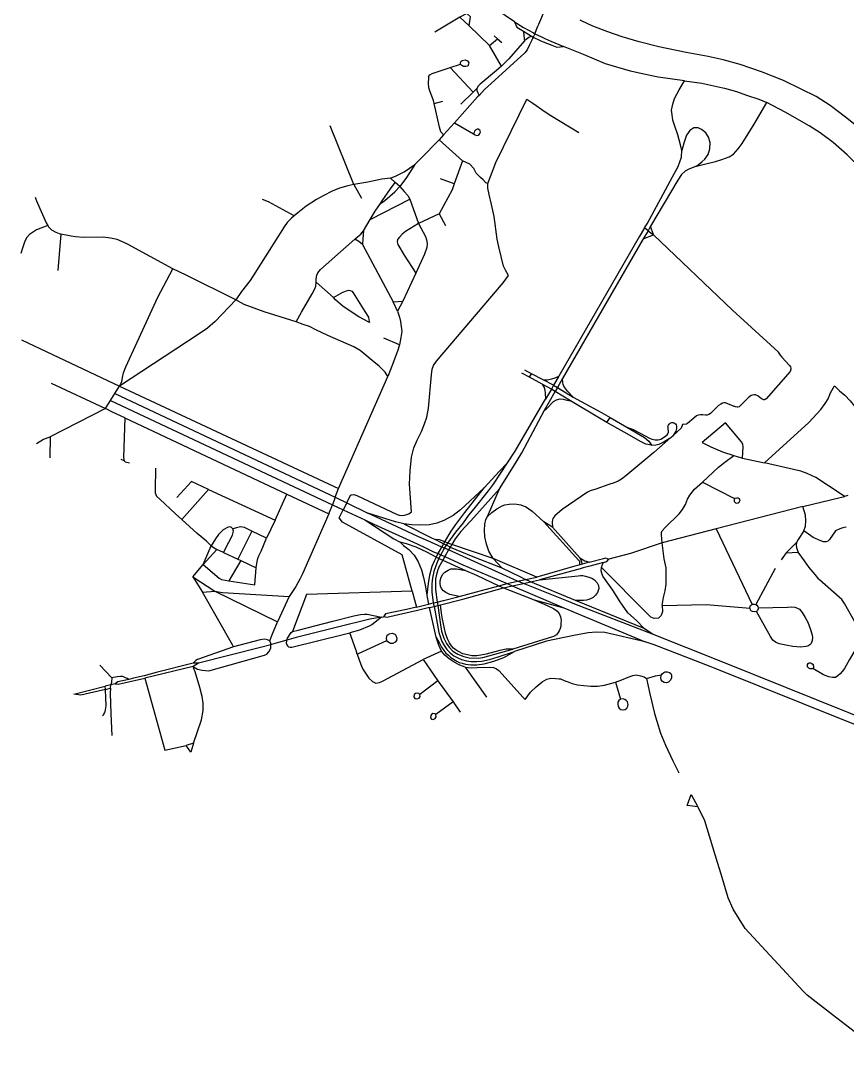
# Model space of a CAD drawing. Header units: millimetres. Extents: x 100812 to 106283, y 188082 to 193781.
# Drawn here: x 100812 to 102997, y 188983 to 191755 of the extents above; entities that cross this region are included whole.
import ezdxf

# ---------------------------------------------------------------- set-up
doc = ezdxf.new("R2010")
doc.units = ezdxf.units.MM
doc.layers.add('Layer1', color=7, linetype='Continuous')

msp = doc.modelspace()

# ---------------------------------------------------------------- linework, layer by layer
at = {"layer": 'Layer1'}
for p, q in [((101973.3, 191764.19), (101906.72, 191724.8)), ((101998.29, 191741.32), (101973.3, 191764.19)), ((102051.82, 191689.72), (101998.29, 191741.32)), ((102141.58, 191727.43), (102162.53, 191714.33)), ((102051.82, 191689.72), (102072.74, 191707.22)), ((102072.74, 191707.22), (102063.77, 191715.56)), ((102072.74, 191707.22), (102084.41, 191697.98)), ((102162.53, 191714.33), (102167.22, 191711.88)), ((102171.17, 191720.89), (102167.22, 191711.88)), ((102083.58, 191634.92), (102051.82, 191689.72)), ((101947.37, 191631.64), (101974.96, 191640.54)), ((101947.37, 191631.64), (102008.34, 191565.94)), ((102008.34, 191565.94), (101975.58, 191534.37)), ((102018.48, 191575.72), (102008.34, 191565.94)), ((101905.05, 191535.96), (101928.42, 191542.31)), ((101692.8, 191322), (101630.4, 191477.03)), ((101959.37, 191484.91), (101929.92, 191452.98)), ((101959.37, 191484.91), (102009.55, 191455.71)), ((101929.92, 191452.98), (101918.75, 191440.23)), ((101918.75, 191440.23), (101980.18, 191384.57)), ((101980.18, 191384.57), (101958.43, 191323.37)), ((101801.88, 191327.04), (101789.45, 191338.52)), ((101692.8, 191322), (101713.23, 191285.85)), ((101814.27, 191316.14), (101801.88, 191327.04)), ((101958.43, 191323.37), (101922.47, 191336.74)), ((101736.24, 191229.09), (101841.33, 191282.71)), ((101841.33, 191282.71), (101863.74, 191218.17)), ((101718.49, 191198.98), (101736.24, 191229.09)), ((101918.39, 191244.28), (101863.74, 191218.17)), ((101918.39, 191244.28), (101935.24, 191213.5)), ((102471, 191198.89), (102458.28, 191177.77)), ((102471, 191198.89), (102461.71, 191206.66)), ((102477.83, 191211.37), (102471, 191198.89)), ((102471, 191198.89), (102485.41, 191188.06)), ((102485.41, 191188.06), (102477.83, 191211.37)), ((100917.8, 191190.28), (100910.11, 191093.95)), ((102458.28, 191177.77), (102244.98, 190807.77)), ((102458.28, 191177.77), (102485.41, 191188.06)), ((101716.02, 191162.79), (101796.48, 191011.12)), ((101592.82, 191063.14), (101639.21, 191022.24)), ((101856.63, 191086.93), (101822.17, 191012.7)), ((101796.48, 191011.12), (101822.17, 191012.7)), ((101808.49, 190985.92), (101796.48, 191011.12)), ((101822.17, 191012.7), (101808.49, 190985.92)), ((101813.25, 190897.27), (101771.74, 190914.5)), ((101652.2, 190516.74), (101783.14, 190813.62)), ((102157.51, 190811.37), (102137.5, 190822.16)), ((102163.2, 190820.63), (102145.43, 190829.96)), ((102157.51, 190811.37), (102163.2, 190820.63)), ((102191.34, 190793.12), (102157.51, 190811.37)), ((102194.01, 190804.46), (102163.2, 190820.63)), ((102235.03, 190813.94), (102221.11, 190790.25)), ((100891.88, 190795.79), (101035.78, 190728.34)), ((101060.62, 190768.5), (101072.55, 190787.79)), ((101072.55, 190787.79), (101652.2, 190516.74)), ((102215.37, 190780.18), (102191.34, 190793.12)), ((102221.11, 190790.25), (102194.01, 190804.46)), ((102221.11, 190790.25), (102215.37, 190780.18)), ((102221.11, 190790.25), (102231.47, 190784.31)), ((102231.47, 190784.31), (102225.7, 190773.88)), ((102244.98, 190807.77), (102231.47, 190784.31)), ((102231.47, 190784.31), (102272.85, 190758.74)), ((101060.62, 190768.5), (101643.4, 190493.65)), ((102215.37, 190780.18), (102200.04, 190753.53)), ((102225.7, 190773.88), (102215.37, 190780.18)), ((102266.21, 190749.13), (102225.7, 190773.88)), ((101035.78, 190728.34), (100889.38, 190653.36)), ((101035.78, 190728.34), (101049.14, 190749.94)), ((101049.14, 190749.94), (101635.95, 190474.11)), ((101086.56, 190704.4), (101515.2, 190502.23)), ((102361.72, 190691.77), (102370.94, 190705.12)), ((102370.94, 190705.12), (102415.23, 190679.13)), ((100889.38, 190653.36), (100888.47, 190598.06)), ((102531.34, 190651.87), (102537.23, 190657.29)), ((101085.15, 190589.88), (101077.13, 190593.62)), ((102698.01, 190604.49), (102720.67, 190597.39)), ((102720.67, 190597.39), (102778.71, 190584.8)), ((102615.46, 190533.97), (102700.02, 190490.85)), ((101237.57, 190434.48), (101308.54, 190514.44)), ((101308.54, 190514.44), (101484.72, 190433.54)), ((101643.4, 190493.65), (101652.2, 190516.74)), ((101484.72, 190433.54), (101515.2, 190502.23)), ((101515.2, 190502.23), (101626.64, 190449.67)), ((102999.67, 190498.49), (102990.61, 190496.14)), ((101626.64, 190449.67), (101635.95, 190474.11)), ((101664.75, 190460.67), (101721.56, 190434.13)), ((102880.86, 190469.06), (102651.68, 190409.85)), ((101484.72, 190433.54), (101461.99, 190385.52)), ((102218.75, 190414.56), (102195.55, 190428.87)), ((101423.31, 190404.3), (101385.77, 190329.7)), ((101461.99, 190385.52), (101423.31, 190404.3)), ((102218.75, 190414.56), (102290.43, 190333.67)), ((102651.68, 190409.85), (102508.82, 190373.16)), ((102651.68, 190409.85), (102746.44, 190209.83)), ((101925.57, 190362), (101929.94, 190369.87)), ((101929.94, 190369.87), (101933.53, 190375.62)), ((101937.5, 190366.65), (101929.94, 190369.87)), ((101941.19, 190372.65), (101933.53, 190375.62)), ((101937.5, 190366.65), (101941.19, 190372.65)), ((101952.01, 190368.53), (101941.19, 190372.65)), ((101952.01, 190368.53), (101948.01, 190361.89)), ((102061.28, 190331.38), (101952.01, 190368.53)), ((102863.86, 190374.26), (102836.7, 190346.44)), ((101294.62, 190315.65), (101315.13, 190365.13)), ((101294.62, 190315.65), (101330.31, 190355.33)), ((101315.13, 190365.13), (101330.31, 190355.33)), ((101347.99, 190347.37), (101330.31, 190355.33)), ((101347.99, 190347.37), (101385.77, 190329.7)), ((101910.55, 190335.05), (101915.51, 190344.56)), ((101915.51, 190344.56), (101925.57, 190362)), ((101915.51, 190344.56), (101923.21, 190341.38)), ((101917.96, 190331.94), (101923.21, 190341.38)), ((101923.21, 190341.38), (101932.99, 190358.58)), ((101923.21, 190341.38), (101933.25, 190336.91)), ((101932.99, 190358.58), (101925.57, 190362)), ((101932.99, 190358.58), (101937.5, 190366.65)), ((101943.41, 190354.26), (101932.99, 190358.58)), ((101943.41, 190354.26), (101933.25, 190336.91)), ((101948.01, 190361.89), (101937.5, 190366.65)), ((101948.01, 190361.89), (101943.41, 190354.26)), ((102125.68, 190271.88), (101943.41, 190354.26)), ((102836.7, 190346.44), (102823.25, 190328.05)), ((102836.7, 190346.44), (102868.24, 190348.54)), ((101266.95, 190282.72), (101294.62, 190315.65)), ((101393.43, 190326.11), (101361.8, 190272.1)), ((101385.77, 190329.7), (101393.43, 190326.11)), ((101393.43, 190326.11), (101434.55, 190306.88)), ((101910.55, 190335.05), (101917.96, 190331.94)), ((101917.96, 190331.94), (101928.01, 190327.64)), ((101933.25, 190336.91), (101928.01, 190327.64)), ((101928.01, 190327.64), (101988.16, 190299.51)), ((102176.89, 190282.61), (102061.28, 190331.38)), ((102084.35, 190306.98), (102061.28, 190331.38)), ((102296.92, 190316.79), (102288.21, 190314.36)), ((102315.15, 190322.03), (102296.92, 190316.79)), ((102807.77, 190305.35), (102756.65, 190209.7)), ((101266.95, 190282.72), (101292.73, 190242.79)), ((101266.95, 190282.72), (101325.29, 190245.4)), ((101971.21, 190230.85), (102075.98, 190259.65)), ((102075.98, 190259.65), (102097.99, 190265.07)), ((102075.98, 190259.65), (102088.55, 190254.21)), ((102088.55, 190254.21), (102111.63, 190259.46)), ((102097.99, 190265.07), (102125.68, 190271.88)), ((102097.99, 190265.07), (102111.63, 190259.46)), ((102111.63, 190259.46), (102141.44, 190265.4)), ((102111.63, 190259.46), (102248.43, 190200.64)), ((102125.68, 190271.88), (102146.62, 190276.36)), ((102141.44, 190265.4), (102125.68, 190271.88)), ((102141.44, 190265.4), (102159.98, 190269.67)), ((102146.62, 190276.36), (102176.89, 190282.61)), ((102159.98, 190269.67), (102146.62, 190276.36)), ((102159.98, 190269.67), (102183.68, 190275.41)), ((102279.02, 190220.87), (102159.98, 190269.67)), ((101292.73, 190242.79), (101325.29, 190245.4)), ((101325.29, 190245.4), (101490.84, 190164.24)), ((101522, 190231.07), (101490.84, 190164.24)), ((101885.92, 190233.72), (101890.48, 190211.02)), ((102088.55, 190254.21), (102170.11, 190221.88)), ((101858.13, 190202.9), (101890.48, 190211.02)), ((101890.48, 190211.02), (101903.02, 190213.86)), ((101892.59, 190201.95), (101905.54, 190204.67)), ((101910.95, 190123.64), (101892.59, 190201.95)), ((101903.02, 190213.86), (101913.24, 190216.34)), ((101903.02, 190213.86), (101905.54, 190204.67)), ((101905.54, 190204.67), (101914.76, 190207.17)), ((101913.24, 190216.34), (101914.76, 190207.17)), ((101914.76, 190207.17), (101922.45, 190209.27)), ((102170.11, 190221.88), (102248.43, 190200.64)), ((102248.43, 190200.64), (102463.72, 190111.18)), ((102460.47, 190146.25), (102279.02, 190220.87)), ((101765.64, 190176.31), (101771.04, 190177.2)), ((102483.27, 190131.71), (102460.47, 190146.25)), ((101924.74, 190086.71), (101876.26, 190063.97)), ((101876.26, 190063.97), (101914.8, 190008.01)), ((101020.62, 190049.02), (101052.32, 190016.04)), ((101268.07, 190045.95), (101139.78, 190015.1)), ((101281.53, 190054.31), (101267.75, 190054.44)), ((101281.53, 190054.31), (101268.07, 190045.95)), ((101987.3, 190044.4), (102044.14, 189964.98)), ((101914.8, 190008.01), (101867.67, 189971.9)), ((101914.8, 190008.01), (101955.11, 189952.29)), ((101050.01, 189996.86), (101035.12, 189993.6)), ((101035.56, 189985.09), (101035.12, 189993.6)), ((101035.56, 189985.09), (101049.2, 189988.31)), ((101049.2, 189988.31), (101050.01, 189996.86)), ((101061.12, 190000.24), (101050.01, 189996.86)), ((102385.26, 190003.97), (102398.28, 189959.44)), ((101955.11, 189952.29), (101909.77, 189918.51)), ((101955.11, 189952.29), (101974.5, 189925.07)), ((101268.43, 189842.71), (101249.47, 189836.83))]:
    msp.add_line(p, q, dxfattribs=at)
for points in [[(102118.23, 191752.66), (102068.62, 191785.55), (102010.15, 191835.3), (102001.39, 191842.75), (101885.93, 191974.61)], [(102171.17, 191720.89), (102179.59, 191740.84), (102181.84, 191746.09), (102189.83, 191764.68), (102200.96, 191790.22), (102207.1, 191804.31)], [(101998.29, 191741.32), (102001.29, 191765.78), (101991.86, 191773.92), (101973.3, 191764.19)], [(103027.65, 191472.33), (102993.3, 191500.05), (102952.84, 191530.59), (102915.96, 191554.24), (102876.53, 191574.05), (102828.97, 191596.92), (102770.98, 191620.03), (102714.77, 191639.58), (102669.76, 191651.74), (102629.97, 191660.37), (102571.61, 191670.97), (102499.39, 191686.43), (102447.76, 191699.35), (102402.24, 191712.78), (102364.35, 191725.47), (102325.18, 191740.96), (102297.2, 191753.92), (102291.86, 191756.55)], [(102118.23, 191752.66), (102124.2, 191738.44), (102141.58, 191727.43)], [(102118.23, 191752.66), (102141.71, 191737.12), (102167.83, 191722.74), (102171.17, 191720.89)], [(102141.58, 191727.43), (102141.56, 191726.54), (102142.6, 191715.24), (102143.85, 191701.6)], [(102167.22, 191711.88), (102163.75, 191703.98), (102157.67, 191691.48), (102151.08, 191678.47), (102145.24, 191670.06), (102055.84, 191589.09), (102038.83, 191572.73), (102024.08, 191557.5)], [(102143.85, 191701.6), (102103.07, 191654.39), (102083.58, 191634.92)], [(102143.85, 191701.6), (102148.95, 191706.37), (102156.15, 191711.3), (102162.53, 191714.33)], [(102167.22, 191711.88), (102185.7, 191703.18), (102193.83, 191699.31), (102216.18, 191690.31), (102229.72, 191685.34), (102247.25, 191687.23)], [(102171.17, 191720.89), (102189.5, 191712.3), (102197.69, 191708.53), (102213.83, 191701.39), (102234.75, 191692.45), (102247.25, 191687.23)], [(102567.43, 191596.17), (102497.93, 191605.42), (102459.75, 191613.35), (102424.62, 191621.55), (102358.7, 191641.5), (102300.42, 191666.03), (102247.25, 191687.23)], [(101974.96, 191640.54), (101974.8, 191644.57), (101976.33, 191648.39), (101979.66, 191650.21), (101987.61, 191651.24), (101993.71, 191648.62), (101997.08, 191644.11), (101996.35, 191639.87), (101994.6, 191635.33), (101989.46, 191633.72), (101982.64, 191633.92), (101978.54, 191636.22), (101974.96, 191640.54)], [(101905.05, 191535.96), (101903.27, 191543.89), (101894.83, 191566.81), (101891.25, 191577.75), (101889.95, 191589.46), (101890.94, 191602.72), (101891.44, 191608.32), (101893.47, 191612.15), (101899.82, 191615.22), (101947.37, 191631.64)], [(102083.58, 191634.92), (102077.18, 191629.52), (102070, 191623.75), (102026.72, 191587.52), (102021.3, 191581.72), (102018.48, 191575.72)], [(102560.16, 191411.51), (102556.81, 191426.85), (102550.22, 191453.38), (102542.09, 191475.84), (102536.77, 191492.15), (102534.49, 191505.92), (102533.48, 191518.68), (102536.3, 191534.23), (102540.9, 191549.02), (102553.65, 191572.48), (102567.43, 191596.17)], [(102567.43, 191596.17), (102613.51, 191590.01), (102668.74, 191577.46), (102673.29, 191576.22), (102705.14, 191567.48), (102731.36, 191558.28), (102764.19, 191547.79), (102785.57, 191538.85)], [(102018.48, 191575.72), (102018.56, 191570.08), (102020.75, 191564.17), (102024.08, 191557.5)], [(101929.92, 191452.98), (101923.03, 191461.38), (101919.19, 191473.1), (101905.05, 191535.96)], [(102024.08, 191557.5), (102020.04, 191553.34), (101959.37, 191484.91)], [(102046.97, 191324.08), (102068.3, 191380.02), (102150.38, 191547.92), (102166.47, 191537.01), (102198.91, 191514.12), (102214.21, 191504.32), (102288.39, 191459.4)], [(102599.46, 191370.28), (102623.81, 191375.98), (102649.31, 191382.59), (102666.46, 191387.66), (102685.9, 191394.47), (102696.91, 191401.68), (102709.36, 191416.28), (102720.27, 191429.76), (102751.37, 191481.72), (102785.57, 191538.85)], [(103306.64, 190607.03), (103303.5, 190629.15), (103303.23, 190631.03), (103292.1, 190695.56), (103252.34, 190895.78), (103240.42, 190946.54), (103229.77, 190987.86), (103217.09, 191028.68), (103202.11, 191074.09), (103186.37, 191115.16), (103170.63, 191152.4), (103147.76, 191200.62), (103123.88, 191245.78), (103102.53, 191280.23), (103056.25, 191340.2), (103034.64, 191363.95), (102997.76, 191400.18), (102960.88, 191432.6), (102926.28, 191458.39), (102897.02, 191476.79), (102834.17, 191513.56), (102785.57, 191538.85)], [(102009.55, 191455.71), (102013.89, 191452.92), (102017.96, 191451.4), (102021.77, 191451.93), (102024.57, 191453.96), (102026.34, 191456.78), (102027.86, 191460.6), (102027.35, 191463.4), (102025.82, 191465.44), (102022, 191467.72), (102019.2, 191467.97), (102015.89, 191466.43), (102013.86, 191464.65), (102012.08, 191463.12), (102010.82, 191459.55), (102009.55, 191455.71)], [(102599.46, 191370.28), (102613.79, 191381.29), (102621.68, 191388.45), (102630.25, 191400.76), (102634.95, 191416.21), (102635.1, 191432.74), (102631.32, 191447.23), (102623.61, 191458.66), (102612.62, 191467.03), (102603.54, 191471.24), (102591.81, 191471.35), (102581.32, 191464.21), (102572.75, 191451.9), (102565.4, 191431.3), (102560.16, 191411.51)], [(101918.75, 191440.23), (101870, 191390.42), (101854, 191374.84)], [(102461.71, 191206.66), (102468.63, 191217.57), (102536.07, 191341.87), (102550.47, 191369.69), (102559.32, 191393.69), (102560.16, 191411.51)], [(101789.45, 191338.52), (101804.71, 191344.17), (101826.31, 191354.92), (101854, 191374.84)], [(101854, 191374.84), (101832.19, 191340.14), (101814.27, 191316.14)], [(102046.97, 191324.08), (102042.39, 191326.35), (102034.53, 191333.96), (102027.95, 191340.33), (102016.64, 191351.27), (102010.5, 191364), (101999.54, 191375.69), (101980.18, 191384.57)], [(102599.46, 191370.28), (102578.78, 191362.18), (102569.08, 191357), (102559.87, 191347.8), (102549.84, 191333.11), (102477.83, 191211.37)], [(101789.45, 191338.52), (101766.81, 191335.66), (101729.68, 191328.2), (101692.8, 191322)], [(101692.8, 191322), (101676.78, 191318.13), (101654.91, 191311.97), (101635.33, 191304.02), (101611.44, 191291.75), (101594.41, 191282.03), (101566.97, 191264.64), (101544.87, 191247), (101535.3, 191238.8)], [(101673.99, 190479.27), (101683.79, 190498.97), (101686.84, 190500.26), (101692.43, 190501.03), (101700.83, 190498.76), (101807.8, 190448.04), (101812.47, 190446.39), (101818.49, 190445.53), (101826.63, 190446.31), (101832.74, 190447.84), (101838.33, 190450.15), (101844.93, 190455.26), (101840.46, 190528.38), (101841.66, 190563.81), (101845.66, 190599.99), (101851.46, 190624.97), (101860.07, 190644.62), (101871.47, 190668.08), (101879.83, 190687.98), (101885.9, 190705.57), (101890.68, 190729.27), (101898.65, 190817.97), (101900.14, 190832.5), (101903.94, 190842.43), (101911.8, 190854.44), (102087.45, 191060.96), (102101.66, 191080.87), (102094.25, 191094.86), (102088.63, 191105.81), (102076.06, 191156.22), (102071.69, 191177.12), (102063.68, 191237.22), (102057.26, 191268.8), (102050.34, 191295.03), (102047.5, 191312.36), (102046.97, 191324.08)], [(101763.38, 191271.19), (101767.31, 191278.2), (101789.85, 191309.76), (101801.88, 191327.04)], [(101763.38, 191271.19), (101774.82, 191279.71), (101801.12, 191301.86), (101814.27, 191316.14)], [(101814.27, 191316.14), (101826.3, 191302.99), (101835.32, 191292.48), (101841.33, 191282.71)], [(101958.43, 191323.37), (101952.61, 191307.29), (101918.39, 191244.28)], [(100850.12, 191287.95), (100852.53, 191280.32), (100853.25, 191278.03), (100855.72, 191272.43), (100878.81, 191220.01), (100882.9, 191212.91)], [(101535.3, 191238.8), (101466.73, 191275.69), (101450.95, 191282.35)], [(101736.24, 191229.09), (101749.43, 191251.28), (101763.38, 191271.19)], [(101535.3, 191238.8), (101527.6, 191232.18), (101516.68, 191220.69), (101508.05, 191209.46), (101431.21, 191086.72), (101418.27, 191067.59), (101395.69, 191037.99), (101380.46, 191016.79)], [(100882.9, 191212.91), (100853.57, 191201.31), (100842.35, 191194.7), (100834.7, 191189.09), (100828.06, 191181.45), (100822.7, 191171.5), (100816.04, 191152.87), (100812.19, 191138.9)], [(100882.9, 191212.91), (100884.68, 191209.83), (100892.59, 191201.43), (100904.3, 191195.6), (100917.8, 191190.28)], [(101695.64, 191176.77), (101702.5, 191182.89), (101711.13, 191190.31), (101718.49, 191198.98)], [(101718.49, 191198.98), (101716.75, 191178.85), (101716.02, 191162.79)], [(101863.74, 191218.17), (101829.43, 191197.45), (101820.29, 191189.78), (101813.18, 191182.63), (101808.61, 191175.74), (101807.6, 191169.89), (101809.15, 191162.51), (101825.99, 191135.02), (101856.63, 191086.93)], [(101863.74, 191218.17), (101882.13, 191184.07), (101885.2, 191174.9), (101886.49, 191165.22), (101885.75, 191154.77), (101879.42, 191137.43), (101856.63, 191086.93)], [(102461.71, 191206.66), (102447.92, 191183.23), (102235.03, 190813.94)], [(101214.15, 191098.72), (101093.92, 191163.41), (101080.93, 191170.01), (101066.93, 191175.85), (101048.85, 191179.62), (101030.02, 191181.87), (100977.1, 191181.76), (100956.49, 191183.48), (100945.08, 191184.94), (100940.71, 191185.49), (100917.8, 191190.28)], [(101592.82, 191063.14), (101593.31, 191072.06), (101594.57, 191081.75), (101597.61, 191088.12), (101604.46, 191097.07), (101695.64, 191176.77)], [(101716.02, 191162.79), (101705.83, 191170.67), (101695.64, 191176.77)], [(102485.41, 191188.06), (102694.56, 190989.32), (102815.12, 190878.71), (102815.41, 190878.26), (102820.97, 190869.55), (102825.28, 190864.56), (102845.57, 190842.44), (102847.63, 190838.78), (102848.74, 190835.55), (102848.89, 190832.61), (102847.06, 190826.81), (102783.88, 190754.32), (102781.32, 190752.65), (102779.16, 190751.85), (102777.21, 190751.84), (102775.21, 190752.33), (102772.63, 190753.4), (102770.32, 190754.74), (102767.65, 190756.85), (102761.19, 190762.46), (102757.35, 190764.44), (102754.99, 190764.92), (102750.98, 190765), (102747.29, 190764.3), (102744.09, 190763.06), (102739.95, 190760.45), (102736.07, 190756.54), (102711.72, 190733.06), (102708.75, 190732.21), (102706.44, 190732.06), (102702.4, 190732.99), (102700.49, 190733.68), (102698.83, 190734.29), (102675.97, 190743.8), (102672.35, 190743.72), (102667.74, 190742.54), (102663.48, 190740.54), (102657.37, 190736.71), (102636.23, 190715.72), (102631.52, 190712.77), (102627.37, 190711.22), (102623.12, 190710.75), (102615.89, 190711.67), (102610.1, 190711.92), (102603.92, 190710.8), (102599.61, 190708.87), (102591.94, 190702.99), (102575.31, 190688.62), (102572.4, 190686.95), (102562.11, 190685.98), (102558.57, 190676.7), (102537.23, 190657.29)], [(101072.55, 190787.79), (101078.89, 190799.28), (101081.16, 190810.5), (101083.42, 190822.74), (101089.24, 190838.79), (101174.61, 191023.71), (101214.15, 191098.72)], [(101380.46, 191016.79), (101248.92, 191081.35), (101214.15, 191098.72)], [(101540.37, 190958.05), (101554.56, 190983.56), (101582.96, 191032.29), (101589.81, 191045.05), (101592.08, 191052.18), (101592.82, 191063.14)], [(101639.21, 191022.24), (101663.86, 191036.55), (101673.53, 191039.89), (101679.12, 191041.68), (101683.45, 191041.18), (101687.27, 191039.66), (101690.84, 191034.57), (101721.47, 190985.22), (101731.42, 190970.46), (101732.2, 190963.58), (101734.25, 190956.71), (101705.72, 190971.42), (101664.96, 190998.59), (101644.57, 191016.38), (101639.21, 191022.24)], [(101380.46, 191016.79), (101326.13, 190959.09), (101305.56, 190941.21), (101280.66, 190924.33), (101072.55, 190787.79)], [(101540.37, 190958.05), (101455.84, 190984.35), (101402.63, 191003.6), (101380.46, 191016.79)], [(101808.49, 190985.92), (101813.35, 190970.39), (101816.43, 190958.67), (101819.54, 190932.96), (101817.28, 190916.39), (101813.25, 190897.27)], [(101783.14, 190813.62), (101775.74, 190825.07), (101760.19, 190840.83), (101741.33, 190855.83), (101709.21, 190882.26), (101692.91, 190891.9), (101623.64, 190921.8), (101592.06, 190937.02), (101575.25, 190946.16), (101558.45, 190951.46), (101540.37, 190958.05)], [(100813.79, 190910.54), (100895.8, 190871.74), (101072.55, 190787.79)], [(101813.25, 190897.27), (101808.19, 190880.18), (101793.01, 190841.16), (101783.14, 190813.62)], [(102194.01, 190804.46), (102204.6, 190805.03), (102216.5, 190807.11), (102225.52, 190810.06), (102235.03, 190813.94)], [(102191.34, 190793.12), (102196.27, 190784.07), (102198.41, 190776.25), (102198.97, 190769.66), (102200.04, 190753.53)], [(102272.85, 190758.74), (102258.05, 190774.56), (102249.8, 190784.79), (102248.32, 190788.24), (102246.82, 190792.46), (102245.93, 190797.23), (102244.98, 190807.77)], [(102778.71, 190584.8), (102896.29, 190692.07), (102928.54, 190726.29), (102939.7, 190741.61), (102947.82, 190754.62), (102954.15, 190769.91), (102964.03, 190788.55), (102977.29, 190775.83), (102991.56, 190763.63), (103005.59, 190749.14), (103017.57, 190734.91)], [(101049.14, 190749.94), (101051.88, 190754.38), (101060.62, 190768.5)], [(102196.85, 190724), (102210.49, 190747.58), (102225.7, 190773.88)], [(102272.85, 190758.74), (102346.37, 190719.07), (102370.94, 190705.12)], [(101086.56, 190704.4), (101054.66, 190719.44), (101035.78, 190728.34)], [(102099.27, 190584.9), (102119.69, 190615.81), (102185.9, 190729.29), (102200.04, 190753.53)], [(102196.85, 190724), (102202.65, 190727.58), (102220.74, 190747.42), (102228.61, 190752.06), (102238.36, 190753.9), (102246.19, 190753.38), (102252.89, 190751.28), (102266.21, 190749.13)], [(102361.72, 190691.77), (102338.05, 190705.47), (102266.21, 190749.13)], [(101086.56, 190704.4), (101083.88, 190599.39), (101085.15, 190589.88)], [(102078.18, 190515.92), (102115.18, 190574.83), (102136.76, 190611.42), (102196.85, 190724)], [(102480.22, 190631.31), (102465.48, 190634.72), (102452.58, 190640.06), (102407.54, 190665.68), (102361.72, 190691.77)], [(102415.23, 190679.13), (102431.89, 190673.53), (102463.15, 190656.54), (102473.27, 190650.79), (102481.34, 190647.31), (102489.74, 190645.8), (102497.91, 190645.87), (102504.51, 190647.77), (102514.43, 190653.53), (102521.6, 190659.21), (102523.29, 190661.46), (102524.18, 190663.28), (102524.99, 190666.25), (102525.04, 190669.55), (102524.53, 190673.92), (102523.94, 190678.54), (102523.82, 190681.01), (102524.17, 190682.85), (102524.98, 190684.57), (102526.89, 190687.2), (102528.29, 190688.61), (102529.66, 190689.57), (102531.75, 190690.57), (102534.28, 190691.28), (102537.64, 190691.38), (102540.84, 190690.08), (102543.47, 190687.84), (102545.31, 190685.15), (102546.75, 190681.64), (102546.61, 190675.61), (102544.48, 190668.7), (102537.23, 190657.29)], [(102415.23, 190679.13), (102461.72, 190651.86), (102472.84, 190642.44), (102480.22, 190631.31)], [(102720.67, 190597.39), (102722.97, 190626.99), (102722.22, 190634), (102718.26, 190640.21), (102675.69, 190690.83), (102614.49, 190638.43), (102636.9, 190627.27), (102668.22, 190614.09), (102698.01, 190604.49)], [(100853.54, 190636.21), (100871.83, 190647.46), (100889.38, 190653.36)], [(102531.34, 190651.87), (102486.57, 190612.07), (102412.67, 190550.61), (102400.77, 190541.4), (102391.68, 190536.03), (102381.17, 190531.86), (102367.66, 190527.32), (102333.21, 190515.52), (102318.08, 190510.69), (102310.82, 190507.6), (102244.05, 190461.52), (102224.31, 190444.67), (102219.36, 190437.43), (102217.97, 190434.07), (102217.76, 190428.93), (102218.75, 190414.56)], [(102480.22, 190631.31), (102491.67, 190632.44), (102500.47, 190634.71), (102510.88, 190639.79), (102518.26, 190644.11), (102531.34, 190651.87)], [(101085.15, 190589.88), (101087.56, 190587.61), (101099.39, 190585.13)], [(102615.46, 190533.97), (102657.11, 190573.31), (102673.88, 190586.34), (102698.01, 190604.49)], [(101168.44, 190570.86), (101167.1, 190512.8), (101167.33, 190505.75), (101171.13, 190496.92), (101179.26, 190488.65), (101220.81, 190449.77), (101237.57, 190434.48)], [(101941.19, 190372.65), (101962.98, 190401.64), (101982.57, 190426.05), (101997.21, 190446.45), (102011.25, 190463.54), (102048.76, 190511.09), (102062.22, 190528.81), (102099.27, 190584.9)], [(102099.27, 190584.9), (102077.99, 190562.53), (102037.46, 190518.69)], [(102990.61, 190496.14), (102978.99, 190503.87), (102915.16, 190546.37), (102892.24, 190557.02), (102875.69, 190562.59), (102855.84, 190567.39), (102778.71, 190584.8)], [(101308.54, 190514.44), (101262.93, 190535.42), (101224.65, 190492.93)], [(102508.82, 190373.16), (102506.59, 190394.61), (102506.84, 190400.2), (102508.61, 190404.79), (102516.48, 190413.48), (102553.81, 190449.75), (102562.18, 190460.97), (102569.79, 190474.75), (102575.61, 190488.27), (102581.69, 190499.24), (102594.38, 190515.57), (102615.46, 190533.97)], [(102037.46, 190518.69), (101974.51, 190460.61), (101955.14, 190445.83), (101930.94, 190432.08), (101911.91, 190425.15), (101893.25, 190421.15), (101869.06, 190419.64), (101846.4, 190420.44), (101825.01, 190423.52)], [(101933.53, 190375.62), (101950.12, 190404), (101962.78, 190421.7), (101986.64, 190453.61), (102037.46, 190518.69)], [(102078.18, 190515.92), (102001.99, 190431.47), (102000.14, 190429.32), (101975.76, 190403.37), (101960.92, 190383.29), (101952.01, 190368.53)], [(102046.78, 190442.47), (102060.25, 190475.55), (102078.18, 190515.92)], [(101643.4, 190493.65), (101641.57, 190488.84), (101635.95, 190474.11)], [(101643.4, 190493.65), (101657.5, 190487.02), (101663.59, 190484.15), (101673.99, 190479.27)], [(101673.99, 190479.27), (101671.6, 190474.46), (101669.5, 190470.24), (101664.75, 190460.67)], [(101673.99, 190479.27), (101674.6, 190478.98), (101729.57, 190451.39)], [(102700.02, 190490.85), (102698.51, 190485.74), (102699.28, 190482.19), (102702.08, 190479.14), (102705.65, 190478.12), (102709.72, 190478.63), (102712, 190480.68), (102714.03, 190483.99), (102714.53, 190487.06), (102712.75, 190489.85), (102709.18, 190491.38), (102705.62, 190491.62), (102700.02, 190490.85)], [(102880.86, 190469.06), (102979.06, 190493.28), (102990.61, 190496.14)], [(101635.95, 190474.11), (101649.21, 190467.92), (101664.75, 190460.67)], [(101846.69, 190245.09), (101820.6, 190341.4), (101662.84, 190428.24), (101654.33, 190439.72), (101664.75, 190460.67)], [(101825.01, 190423.52), (101803.38, 190428.88), (101729.57, 190451.39)], [(101925.57, 190362), (101888.31, 190378.74), (101862.15, 190390.08), (101752.34, 190440.85), (101729.57, 190451.39)], [(102046.78, 190442.47), (102058.2, 190453.54), (102070.71, 190463.21), (102085.19, 190471.21), (102092.65, 190473.78), (102103.31, 190475.55), (102115.17, 190476.15), (102123.92, 190475.37), (102134.5, 190473.28), (102140.88, 190471.42), (102146.55, 190469.26), (102164.52, 190456.84), (102195.55, 190428.87)], [(102882.89, 190404.63), (102887.44, 190417.38), (102888.68, 190431.4), (102887.38, 190445.93), (102880.86, 190469.06)], [(101315.13, 190365.13), (101302.63, 190377.33), (101277.91, 190397.67), (101237.57, 190434.48)], [(101626.64, 190449.67), (101556.99, 190291.29), (101549.9, 190277), (101539.5, 190257.86), (101522, 190231.07)], [(101721.56, 190434.13), (101799, 190383.9), (101815.22, 190375.19)], [(101721.56, 190434.13), (101745.63, 190422.44), (101860.59, 190370.06), (101884.14, 190358.9), (101903.61, 190349.44), (101915.51, 190344.56)], [(101825.01, 190423.52), (101896.86, 190387.16), (101908.3, 190381.66)], [(102061.28, 190331.38), (102049.87, 190351.47), (102043.46, 190369.49), (102039.23, 190388.89), (102038.61, 190406.48), (102039.14, 190422.55), (102042.21, 190434.53), (102046.78, 190442.47)], [(102195.55, 190428.87), (102288.4, 190326.41), (102289.54, 190324.34), (102289.99, 190322.02), (102290.02, 190318.56), (102289.46, 190316.18), (102288.21, 190314.36)], [(101372.54, 190409.85), (101368.97, 190413.93), (101365.66, 190415.19), (101360.32, 190414.15), (101347.35, 190407.24), (101335.17, 190395.24), (101326.79, 190383.76), (101315.13, 190365.13)], [(101347.99, 190347.37), (101362.43, 190375.17), (101371.55, 190393.8), (101374.84, 190403.99), (101372.54, 190409.85)], [(101423.31, 190404.3), (101414.06, 190408.79), (101403.35, 190413.84), (101392.65, 190415.33), (101382.23, 190413.26), (101372.54, 190409.85)], [(102882.89, 190404.63), (102867.92, 190382.17), (102863.86, 190374.26)], [(102995.32, 190415.08), (102994.43, 190414.87), (102986.17, 190412.76), (102978.03, 190410.2), (102966.85, 190404.83), (102951.12, 190381.6), (102947.06, 190377.26), (102942.48, 190375.46), (102935.61, 190375.45), (102927.72, 190377.98), (102907.85, 190387.36), (102882.89, 190404.63)], [(101434.55, 190306.88), (101437.03, 190323.48), (101439.04, 190331.63), (101441.81, 190338.53), (101447.62, 190351.05), (101461.99, 190385.52)], [(101815.22, 190375.19), (101824.44, 190365.87), (101838.44, 190355.66), (101852.17, 190340.6), (101863.28, 190322.66), (101871.99, 190301.57), (101877.1, 190281.48), (101881.11, 190261.26), (101885.61, 190235.51), (101885.92, 190233.72)], [(101910.55, 190335.05), (101886.21, 190348.77), (101857.35, 190361.39), (101831.67, 190370.11), (101815.22, 190375.19)], [(101929.94, 190369.87), (101924.36, 190372.76), (101908.3, 190381.66)], [(101933.53, 190375.62), (101919.19, 190380.69), (101908.3, 190381.66)], [(102508.82, 190373.16), (102424.41, 190344.75), (102367.75, 190329.69)], [(102508.25, 190206.82), (102510.01, 190218.03), (102512.27, 190228.74), (102516.31, 190246.07), (102518.82, 190263.66), (102519.03, 190283.8), (102518.98, 190306.98), (102514.1, 190330.92), (102508.82, 190373.16)], [(102863.86, 190374.26), (102862.86, 190367.9), (102863.64, 190359.74), (102868.24, 190348.54)], [(101948.01, 190361.89), (102007.24, 190336.93), (102084.35, 190306.98)], [(103040.92, 190123.19), (102990.65, 190212.5), (102983.5, 190222.93), (102976.62, 190229.29), (102924.62, 190274.79), (102923.05, 190276.85), (102913.4, 190289.53), (102897.08, 190308.09), (102884.57, 190325.39), (102868.24, 190348.54)], [(101294.62, 190315.65), (101336.47, 190279.88), (101343.03, 190276.25), (101361.8, 190272.1)], [(101910.55, 190335.05), (101905.02, 190324.73), (101899.45, 190310.17), (101893.14, 190287.53), (101889.61, 190265.42), (101886.2, 190235.87), (101885.92, 190233.72)], [(101917.96, 190331.94), (101913.96, 190323.37), (101909.44, 190312.32), (101904.24, 190297.08), (101900.92, 190280.77), (101899.22, 190264.75), (101898.99, 190243.53), (101903.02, 190213.86)], [(101928.01, 190327.64), (101917.81, 190308.78), (101913.91, 190299.28), (101910.42, 190286.17), (101908.98, 190277.77), (101909.07, 190249.98), (101913.24, 190216.34)], [(101933.25, 190336.91), (101980.97, 190314.47), (102097.99, 190265.07)], [(102288.21, 190314.36), (102277.4, 190311.49), (102176.89, 190282.61)], [(102353.52, 190321.47), (102316.85, 190311.34), (102299.84, 190306.75), (102291.33, 190304.47), (102183.68, 190275.41)], [(102290.43, 190333.67), (102294.45, 190325.39), (102296.92, 190316.79)], [(102290.43, 190333.67), (102299.59, 190327.96), (102303.9, 190325.49), (102307.34, 190324.65), (102315.15, 190322.03)], [(102315.15, 190322.03), (102352.91, 190331.76), (102358.3, 190333.15), (102367.75, 190329.69)], [(102348.11, 190307.76), (102349.39, 190314.39), (102353.52, 190321.47)], [(102353.52, 190321.47), (102361.64, 190323.84), (102367.75, 190329.69)], [(101361.8, 190272.1), (101430.97, 190261.78), (101434.55, 190306.88)], [(101971.21, 190230.85), (101947.03, 190236.72), (101936.08, 190241.58), (101929.7, 190246.18), (101924.74, 190252.42), (101922.1, 190258.18), (101920.83, 190265.31), (101921.35, 190272.96), (101923.89, 190282.06), (101928.24, 190289.78), (101933.59, 190295.4), (101941.89, 190300.76), (101949.66, 190303.87), (101956.01, 190304.56), (101964.67, 190304.29), (101988.16, 190299.51)], [(101988.16, 190299.51), (102017.35, 190287.93), (102075.98, 190259.65)], [(102084.35, 190306.98), (102133.73, 190283.03), (102146.62, 190276.36)], [(102183.68, 190275.41), (102285.98, 190285.79), (102291.96, 190286.49), (102298.95, 190286.4), (102305.67, 190285.08), (102314.81, 190282.27), (102322.62, 190279.74), (102329.58, 190275.59), (102336.35, 190267.49), (102340.42, 190259.83), (102340.48, 190252.39), (102337.6, 190241.99), (102332.24, 190234.59), (102326.13, 190228.48), (102320.52, 190225.67), (102314.41, 190223.13), (102308.04, 190221.6), (102300.4, 190220.35), (102279.02, 190220.87)], [(102460.47, 190146.25), (102440.38, 190167.18), (102417.49, 190188.1), (102397.15, 190217.19), (102378.34, 190247.56), (102351.14, 190284.55), (102348.6, 190293.23), (102347.33, 190299.09), (102348.11, 190307.76)], [(102508.25, 190206.82), (102509.15, 190191.07), (102505.83, 190180.38), (102498.69, 190174), (102487.23, 190172.74), (102478.83, 190176.06), (102469.42, 190184.99), (102348.11, 190307.76)], [(102483.27, 190131.71), (102277.48, 190210.68), (102256.53, 190219.7), (102141.44, 190265.4)], [(101374.45, 190097.73), (101371.64, 190102.72), (101292.73, 190242.79)], [(101325.29, 190245.4), (101345.66, 190241.37), (101522, 190231.07)], [(101846.69, 190245.09), (101567.28, 190236.78), (101533.4, 190145.26), (101530.84, 190138.35)], [(101846.69, 190245.09), (101852.9, 190222.17), (101858.13, 190202.9)], [(101913.24, 190216.34), (101930.25, 190220.78), (101971.21, 190230.85)], [(101922.45, 190209.27), (101980.72, 190224.29), (102088.55, 190254.21)], [(101858.13, 190202.9), (101832.41, 190196.28), (101776.35, 190185.21), (101771.04, 190177.2)], [(101892.59, 190201.95), (101861.4, 190194.29), (101779.83, 190175.03), (101771.04, 190177.2)], [(101905.54, 190204.67), (101917.87, 190136.11), (101921.76, 190122.54), (101925.9, 190111.97), (101931.75, 190101.34), (101939.17, 190090.8), (101947.9, 190081.83), (101957.73, 190073.99), (101968.15, 190068.39), (101977.44, 190064.27), (101990.45, 190061.12), (102003.07, 190059.05), (102018.58, 190058.65), (102031.73, 190060.26), (102051.5, 190064.72), (102074.18, 190071.13), (102117.95, 190085.28)], [(101914.76, 190207.17), (101921.82, 190156.3), (101924.99, 190139), (101930.7, 190120.48), (101938, 190106.93), (101944.8, 190096.63), (101954.69, 190086.53), (101967.61, 190078.2), (101983.73, 190071.97), (101998.19, 190068.42), (102021.97, 190068.16), (102034.13, 190070), (102113.59, 190091.77)], [(102113.59, 190091.77), (102095.93, 190091.27), (102078.7, 190088.37), (102042.86, 190078.71), (102028.53, 190075.34), (102018.17, 190073.85), (102005.36, 190074.13), (101993.71, 190076.46), (101981.26, 190079.65), (101971.53, 190084.51), (101963.61, 190089.16), (101956.69, 190094.41), (101951.44, 190100.79), (101946.03, 190108.65), (101940.62, 190119.42), (101935.12, 190134.27), (101927.37, 190171.3), (101924.89, 190187.05), (101922.45, 190209.27)], [(102170.11, 190221.88), (102204.15, 190207.17), (102220.69, 190198.99), (102230.1, 190193.11), (102235.95, 190186.48), (102239.76, 190177.05), (102241.02, 190168.11), (102240.76, 190159.95), (102240.18, 190152.82), (102238.29, 190146.2), (102235.99, 190140.03), (102233.44, 190135.37), (102228.76, 190129.89), (102221.16, 190125.52), (102113.59, 190091.77)], [(102508.25, 190206.82), (102624.77, 190209.89), (102740.8, 190199.9)], [(102740.8, 190199.9), (102740.51, 190203.82), (102742.42, 190207.03), (102744.93, 190208.92), (102746.44, 190209.83)], [(102746.44, 190209.83), (102748.84, 190210.52), (102752.95, 190210.61), (102756.65, 190209.7)], [(102756.65, 190209.7), (102759.05, 190208.09), (102761.15, 190204.79), (102762.35, 190201.27)], [(102762.35, 190201.27), (102839.79, 190202.48), (102851.49, 190203.27), (102859.12, 190202.52), (102866, 190200.5), (102871.6, 190197.46), (102878.74, 190189.06), (102886.66, 190175.84), (102893.55, 190163.1), (102900.97, 190143.77), (102905.07, 190128.99), (102906.11, 190122.12), (102905.61, 190114.47), (102902.83, 190106.56), (102899.27, 190102.73), (102893.94, 190099.92), (102888.34, 190098.64), (102874.86, 190097.32), (102854.5, 190099.07), (102835.67, 190102.33), (102818.1, 190105.86), (102807.92, 190110.42), (102801.04, 190115.76), (102794.91, 190124.93), (102757.61, 190191.35)], [(102762.35, 190201.27), (102762.14, 190198.06), (102760.23, 190194.25), (102757.61, 190191.35)], [(101765.64, 190176.31), (101734.84, 190170.77), (101649.69, 190149.48), (101540.65, 190122.13), (101515.2, 190115.13)], [(101530.84, 190138.35), (101545.08, 190141.7), (101637.03, 190165.41), (101692.58, 190179.73), (101710.38, 190183.09), (101721.42, 190184.03), (101727.94, 190184.16), (101765.64, 190176.31)], [(101765.64, 190176.31), (101740.69, 190156.19), (101733.67, 190152.2), (101707.92, 190142.31), (101682.24, 190134.62)], [(102757.61, 190191.35), (102752.7, 190190.56), (102747.6, 190191.46), (102744.59, 190192.48), (102741.79, 190195.1), (102740.8, 190199.9)], [(101470.34, 190113.75), (101476.21, 190128.2), (101490.84, 190164.24)], [(101470.34, 190113.75), (101464.73, 190116.54), (101456.59, 190118.05), (101445.14, 190116.23), (101374.45, 190097.73)], [(101515.2, 190115.13), (101514.61, 190113.85), (101513.86, 190107.48), (101515.14, 190102.89), (101516.92, 190100.35), (101519.73, 190098.07), (101524.57, 190096.8), (101529.15, 190096.56), (101664.93, 190130.32), (101682.24, 190134.62)], [(101515.2, 190115.13), (101517.65, 190120.48), (101527.28, 190136.04), (101530.84, 190138.35)], [(101701.94, 190078.61), (101698.69, 190087.85), (101682.24, 190134.62)], [(101779.89, 190114.83), (101778.84, 190120.44), (101781.19, 190128.6), (101786.17, 190132.47), (101793.83, 190133.82), (101801.14, 190131.33), (101803.85, 190128.55), (101804.01, 190128.06), (101806.58, 190120.68), (101805.73, 190114.55), (101802.51, 190110.19), (101795.76, 190107.08), (101789.43, 190107.02), (101782.43, 190111.29), (101779.89, 190114.83)], [(101924.74, 190086.71), (101917.75, 190102.28), (101915.05, 190110.27), (101910.95, 190123.64)], [(101910.95, 190123.64), (101919.4, 190107.25), (101925.04, 190096.92), (101930.98, 190087.83), (101936.58, 190081.42), (101942.99, 190075.49), (101949.73, 190069.85), (101965.44, 190059.53), (101971.62, 190056.52), (101979.35, 190054.25), (101988.09, 190051.99), (102001.85, 190050.5), (102018.13, 190049.89), (102037.77, 190052.63), (102062.89, 190059.98), (102089.2, 190070.01), (102117.95, 190085.28)], [(102463.72, 190111.18), (102356.92, 190135.98), (102334.87, 190136.54), (102312.45, 190135.02), (102274.78, 190127.91), (102202.26, 190112.55), (102117.95, 190085.28)], [(103609.22, 189680.6), (103587.64, 189688.72), (103087.54, 189888.35), (102664.75, 190058.64), (102483.27, 190131.71)], [(103040.92, 190123.19), (103018.38, 190088.48), (103003.93, 190064.51), (102990.74, 190040.77), (102984.91, 190032.86), (102979.58, 190026.73), (102973.48, 190021.12), (102967.38, 190017.02), (102959.24, 190016.24), (102949.57, 190018.25), (102935.57, 190023.57), (102907.15, 190040.56)], [(101374.45, 190097.73), (101279.65, 190064.29), (101274.74, 190061.49), (101270.02, 190056.99), (101267.75, 190054.44)], [(101268.07, 190045.95), (101279.33, 190039.02), (101291.43, 190035.65), (101309, 190034.71), (101456.16, 190075.75), (101462.77, 190078.56), (101468.27, 190084.76), (101471.4, 190091.07), (101472.8, 190094.91), (101472.84, 190097.2), (101472.93, 190103.53)], [(101472.93, 190103.53), (101445.66, 190096.04), (101281.53, 190054.31)], [(101472.93, 190103.53), (101472.98, 190106.53), (101470.34, 190113.75)], [(101515.2, 190115.13), (101493.34, 190109.14), (101475.41, 190104.21), (101472.93, 190103.53)], [(101701.94, 190078.61), (101705, 190079.91), (101779.89, 190114.83)], [(103601.22, 189660.14), (103579.12, 189668.52), (103319.14, 189772.21), (102997.88, 189900.33), (102648.88, 190040.49), (102635.19, 190045.81), (102487.29, 190103.12), (102463.72, 190111.18)], [(101701.94, 190078.61), (101711.67, 190051.36), (101716.78, 190038.9), (101732.61, 190015.23), (101742.55, 190006.33), (101750.95, 190002.02), (101759.86, 190003.31), (101761.1, 190003.8), (101769.01, 190006.91), (101876.26, 190063.97)], [(101987.3, 190044.4), (101972.91, 190049.36), (101958.13, 190057.28), (101944.88, 190065.65), (101933.46, 190075.6), (101924.74, 190086.71)], [(101267.75, 190054.44), (101169.65, 190029.6), (101137.87, 190021.04), (101109.88, 190014.52), (101097.46, 190011.62)], [(101268.43, 189842.71), (101289.6, 189904.4), (101293.88, 189928.87), (101294.6, 189948.74), (101291.77, 189966.32), (101285.36, 189990.51), (101273.31, 190031.51), (101268.22, 190042.14), (101268.07, 190045.95)], [(101987.3, 190044.4), (102002.74, 190042.44), (102018.68, 190042.73), (102052.63, 190043.98), (102062.3, 190043.49), (102069.94, 190039.7), (102076.06, 190035.12), (102141.05, 189963.71), (102145.93, 189958.33), (102160.39, 189977.73), (102175.37, 189992.28), (102190.61, 190005.57), (102203.57, 190012.22), (102214.26, 190014.54), (102226.72, 190014.32), (102236.1, 190013.45), (102240.01, 190013.03), (102241.38, 190012.56), (102253.19, 190007.31), (102256.77, 190005.72), (102270.26, 190000.65), (102284.26, 189996.87), (102301.57, 189995.13), (102320.14, 189993.89), (102337.45, 189993.68), (102355.5, 189996.77), (102385.26, 190003.97)], [(101052.32, 190016.04), (101051.94, 190005.56), (101050.01, 189996.86)], [(101097.46, 190011.62), (101093.42, 190013.7), (101087.29, 190017.01), (101081.75, 190019.02), (101075.39, 190019.73), (101066.54, 190018.51), (101052.32, 190016.04)], [(101061.12, 190000.24), (101069.03, 189998.93), (101097.03, 190005.32), (101139.78, 190015.1)], [(101097.46, 190011.62), (101068.26, 190004.81), (101061.12, 190000.24)], [(101139.78, 190015.1), (101192.83, 189823.93), (101249.47, 189836.83)], [(102385.26, 190003.97), (102401.53, 190010.12), (102418.56, 190017.55), (102430.51, 190022.17), (102439.67, 190023.46), (102451.38, 190021.19), (102461.05, 190018.67), (102467.17, 190014.35)], [(102467.17, 190014.35), (102490.56, 190020.77), (102506.89, 190023.32)], [(102467.17, 190014.35), (102476.23, 189973.16), (102487.71, 189921.65), (102494.62, 189900.77), (102504.1, 189869.2), (102517.65, 189837.38), (102536.82, 189795.9), (102552.91, 189764.59)], [(102506.89, 190023.32), (102508.55, 190026.63), (102512.52, 190030.27), (102516.49, 190031.27), (102521.78, 190031.92), (102528.06, 190029.62), (102531.04, 190026.96), (102533.36, 190022.66), (102532.7, 190015.71), (102530.05, 190009.43), (102525.42, 190004.46), (102520.12, 190002.81), (102513.84, 190003.15), (102508.88, 190005.79), (102505.57, 190010.42), (102505.24, 190016.71), (102506.89, 190023.32)], [(101035.56, 189985.09), (100970.66, 189969.74), (100952.12, 189972.13), (101035.12, 189993.6)], [(101027.7, 189915.29), (101030.58, 189918.08), (101031.99, 189920.08), (101033.47, 189922.85), (101034.99, 189925.63), (101036.19, 189931.4), (101037.78, 189942.08), (101035.56, 189985.09)], [(101049.2, 189988.31), (101048, 189975.45), (101050.05, 189920.23), (101052.19, 189863.15)], [(101867.67, 189971.9), (101864.53, 189974.16), (101858.1, 189975.12), (101855.06, 189973.83), (101852.15, 189971.25), (101851.3, 189965.13), (101853.87, 189961.32), (101859.38, 189959.85), (101865.5, 189961.95), (101868.23, 189966.3), (101867.67, 189971.9)], [(102398.28, 189959.44), (102393.75, 189956.16), (102391.43, 189951.53), (102390.77, 189945.92), (102391.77, 189939.96), (102395.07, 189935.32), (102399.04, 189932.35), (102405.66, 189931.02), (102410.95, 189931.68), (102414.92, 189935.32), (102417.9, 189940.95), (102418.56, 189945.59), (102416.58, 189952.19), (102413.6, 189956.17), (102409.63, 189958.82), (102404.82, 189959.88), (102398.28, 189959.44)], [(101909.77, 189918.51), (101907.13, 189920.52), (101901.95, 189921.24), (101897.85, 189918.39), (101896.37, 189916.09), (101895.74, 189910.23), (101898.04, 189906.68), (101902.52, 189905.7), (101907.91, 189907.78), (101910.35, 189912.65), (101909.77, 189918.51)], [(101268.43, 189842.71), (101261.57, 189819.35), (101249.47, 189836.83)], [(103142.59, 188982.81), (102959.37, 189123.28), (102892, 189175.51), (102881.29, 189185.93), (102728.04, 189352.22), (102696.13, 189403.37), (102683.09, 189433.14), (102664.17, 189495.95), (102654.92, 189526.68), (102621.61, 189636.84), (102611.39, 189657.71), (102602.71, 189674.51)]]:
    msp.add_lwpolyline(points, dxfattribs=at)
for points in [[(102907.15, 190040.56), (102905.15, 190039.69), (102900.33, 190039.94), (102896.82, 190041.59), (102893.2, 190045.25), (102892.85, 190046.92), (102892.7, 190051.07), (102894.5, 190053.96), (102897.48, 190055.47), (102900.52, 190055.29), (102904.74, 190054.04), (102907.45, 190050.8), (102907.69, 190049.44), (102908.56, 190046.88), (102908.36, 190042.76)], [(102602.71, 189674.51), (102574.46, 189678.26), (102585.09, 189706.82)]]:
    msp.add_lwpolyline(points, close=True, dxfattribs=at)

doc.saveas('drawing.dxf')
